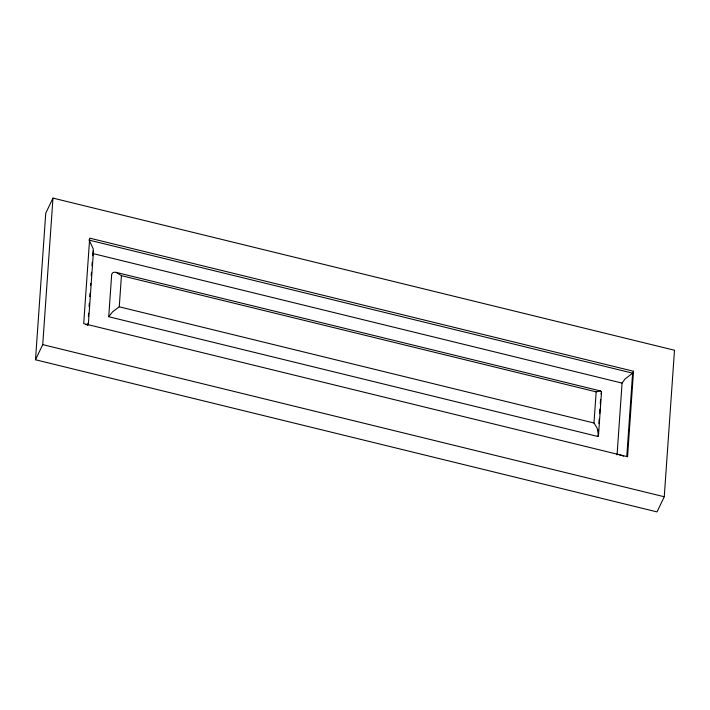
<?xml version="1.0" encoding="UTF-8"?>
<svg xmlns="http://www.w3.org/2000/svg" width="710" height="710" viewBox="0 0 710 710"><rect width="100%" height="100%" fill="white"/><g stroke="black" fill="none" stroke-linecap="round" stroke-linejoin="round"><path stroke-width="1.06" d="M35.5 359.757L45.742 213.24L52.975 198.099L674.5 350.243L664.258 496.76L657.025 511.901L35.5 359.757L42.733 344.616L52.975 198.099M87.765 325.349L87.925 323.139M88.386 316.509L88.617 313.199M89.078 306.569L89.309 303.25M89.779 296.62L90.01 293.301M90.552 285.571L90.703 283.361M91.244 275.622L91.475 272.312M91.945 265.682L92.176 262.363M92.637 255.733L93.258 248.926L89.709 241.267M88.333 324.568L93.471 251.1M108.728 316.731L111.701 274.149L113.059 272.498L115.348 272.196L600.837 391.041L601.53 392.071L598.521 434.973L597.989 436.499L108.728 316.731L112.579 311.823L119.262 306.809L593.977 423.009L597.101 428.121L598.601 434.032M119.262 306.809L121.437 275.649L116.271 272.409M593.977 423.009L596.16 391.849L600.332 390.908M597.989 436.499L598.441 429.949M598.903 423.391L599.213 419.024M599.595 413.566L599.897 409.2M600.278 403.741L600.58 399.375M617.052 454.915L622.075 383.089L624.951 379.078L632.61 373.158L633.524 371.259L89.691 238.134L83.709 323.6L627.542 456.725L633.524 371.259M626.788 456.432L632.61 373.158L88.785 240.033M601.53 392.071L600.962 393.908M85.67 324.55L87.951 324.852M619.635 455.003L621.419 455.279M92.788 253.523L622.075 383.089M121.437 275.649L596.16 391.849M42.733 344.616L664.258 496.76M622.413 455.66L623.442 456.193"/></g></svg>
